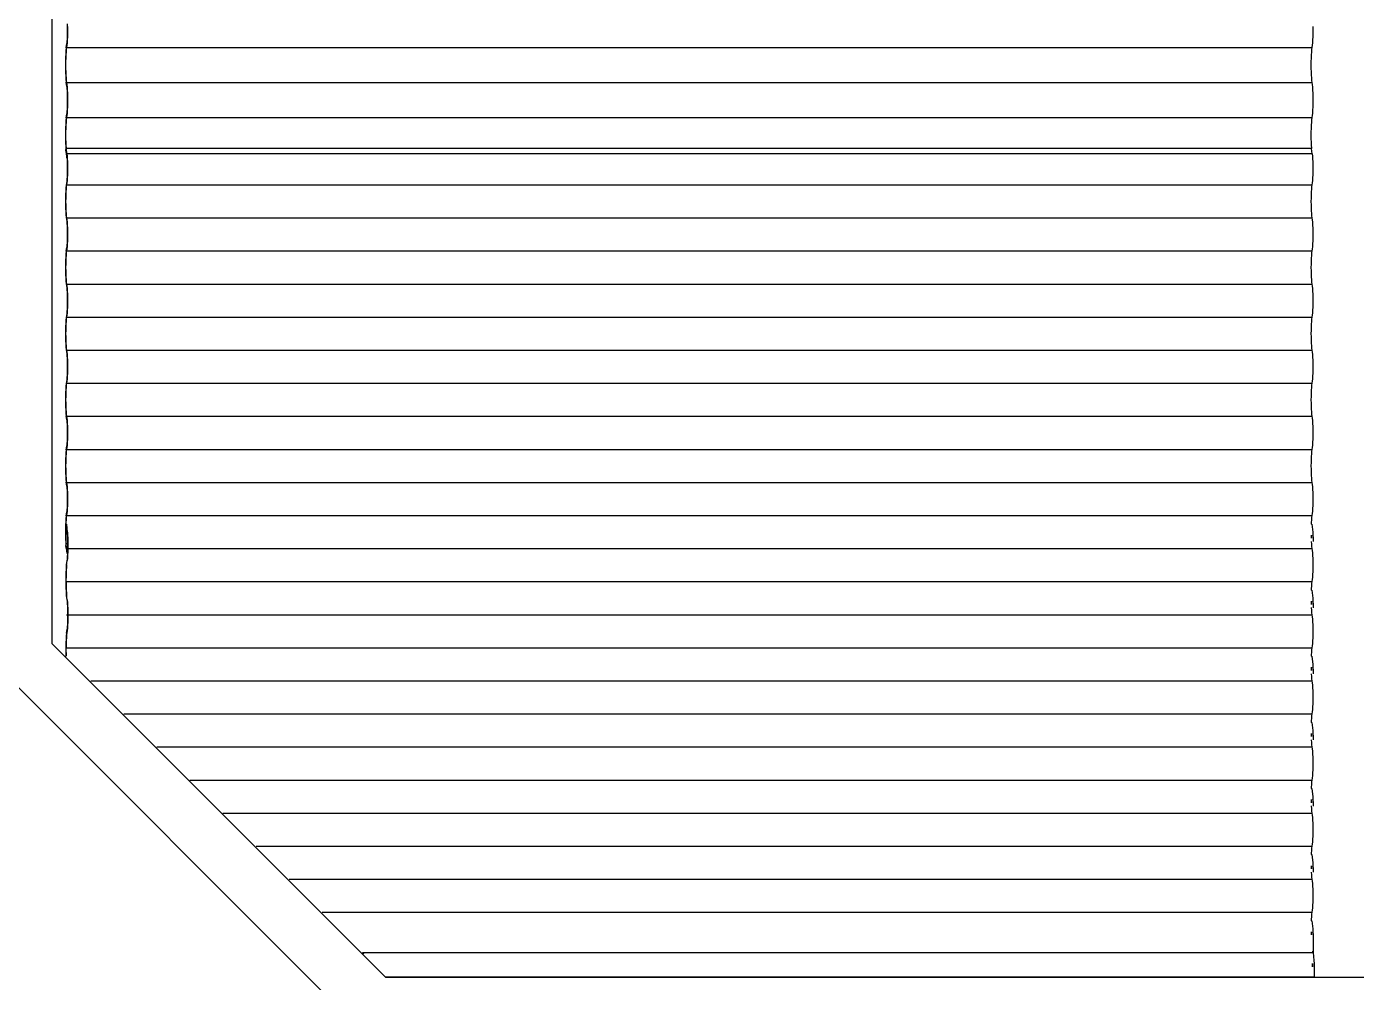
# Model space of a CAD drawing. Header units: millimetres. Extents: x 5512 to 5596, y 903 to 1082.
# Drawn here: x 5561.89 to 5567.78, y 971.57 to 975.81 of the extents above; entities that cross this region are included whole.
import ezdxf

# ---------------------------------------------------------------- set-up
doc = ezdxf.new("R2010")
doc.units = ezdxf.units.MM
doc.layers.add('0-COTAS', color=8, linetype='Continuous')

msp = doc.modelspace()

# ---------------------------------------------------------------- linework, layer by layer
at = {"layer": '0-COTAS'}
for p, q in [((5561.9997, 996.7875), (5561.9997, 973.0743)), ((5562.0681, 975.8184), (5562.0684, 975.8051)), ((5562.0684, 975.8051), (5562.0685, 975.7915)), ((5562.0694, 975.8069), (5562.0695, 975.7915)), ((5567.5836, 975.8069), (5567.5837, 975.7915)), ((5562.0676, 975.752), (5562.0668, 975.7406)), ((5562.0681, 975.7645), (5562.0676, 975.752)), ((5562.0684, 975.747), (5562.0676, 975.7342)), ((5562.0684, 975.7778), (5562.0681, 975.7645)), ((5562.0685, 975.7915), (5562.0684, 975.7778)), ((5562.069, 975.7611), (5562.0684, 975.747)), ((5562.0694, 975.7761), (5562.069, 975.7611)), ((5562.0695, 975.7915), (5562.0694, 975.7761)), ((5567.5826, 975.747), (5567.5818, 975.7342)), ((5567.5832, 975.7611), (5567.5826, 975.747)), ((5567.5836, 975.7761), (5567.5832, 975.7611)), ((5567.5837, 975.7915), (5567.5836, 975.7761)), ((5562.0615, 975.6854), (5562.0609, 975.6697)), ((5562.0625, 975.6997), (5562.0615, 975.6854)), ((5562.0632, 975.6933), (5562.0624, 975.6804)), ((5562.0636, 975.7122), (5562.0625, 975.6997)), ((5562.0642, 975.7045), (5562.0632, 975.6933)), ((5562.0636, 975.7122), (5562.0659, 975.7307)), ((5562.0654, 975.7137), (5562.0642, 975.7045)), ((5562.0666, 975.723), (5562.0654, 975.7137)), ((5562.0654, 975.7137), (5567.5796, 975.7137)), ((5562.0668, 975.7406), (5562.0659, 975.7307)), ((5562.0676, 975.7342), (5562.0666, 975.723)), ((5567.5774, 975.6933), (5567.5766, 975.6804)), ((5567.5784, 975.7045), (5567.5774, 975.6933)), ((5567.5796, 975.7137), (5567.5784, 975.7045)), ((5567.5808, 975.723), (5567.5796, 975.7137)), ((5567.5818, 975.7342), (5567.5808, 975.723)), ((5562.0605, 975.6531), (5562.0603, 975.636)), ((5562.0603, 975.636), (5562.0605, 975.6188)), ((5562.0609, 975.6697), (5562.0605, 975.6531)), ((5562.0614, 975.6514), (5562.0613, 975.636)), ((5562.0613, 975.636), (5562.0614, 975.6205)), ((5562.0618, 975.6663), (5562.0614, 975.6514)), ((5562.0624, 975.6804), (5562.0618, 975.6663)), ((5567.5756, 975.6514), (5567.5755, 975.636)), ((5567.5755, 975.636), (5567.5756, 975.6205)), ((5567.576, 975.6663), (5567.5756, 975.6514)), ((5567.5766, 975.6804), (5567.576, 975.6663)), ((5562.0605, 975.6188), (5562.0609, 975.6022)), ((5562.0609, 975.6022), (5562.0615, 975.5865)), ((5562.0614, 975.6205), (5562.0618, 975.6056)), ((5562.0615, 975.5865), (5562.0625, 975.5722)), ((5562.0618, 975.6056), (5562.0624, 975.5915)), ((5562.0624, 975.5915), (5562.0632, 975.5786)), ((5562.0625, 975.5722), (5562.0636, 975.5597)), ((5562.0632, 975.5786), (5562.0642, 975.5674)), ((5562.0642, 975.5674), (5562.0654, 975.5582)), ((5567.5756, 975.6205), (5567.576, 975.6056)), ((5567.576, 975.6056), (5567.5766, 975.5915)), ((5567.5766, 975.5915), (5567.5774, 975.5786)), ((5567.5774, 975.5786), (5567.5784, 975.5674)), ((5567.5784, 975.5674), (5567.5796, 975.5582)), ((5562.0659, 975.5412), (5562.0636, 975.5597)), ((5562.0654, 975.5582), (5567.5796, 975.5582)), ((5562.0654, 975.5582), (5562.0666, 975.549)), ((5562.0659, 975.5412), (5562.0668, 975.5313)), ((5562.0666, 975.549), (5562.0676, 975.5377)), ((5562.0668, 975.5313), (5562.0676, 975.5199)), ((5562.0676, 975.5377), (5562.0684, 975.5249)), ((5562.0676, 975.5199), (5562.0681, 975.5074)), ((5562.0684, 975.5249), (5562.069, 975.5108)), ((5562.069, 975.5108), (5562.0694, 975.4958)), ((5567.5796, 975.5582), (5567.5808, 975.549)), ((5567.5808, 975.549), (5567.5818, 975.5377)), ((5567.5818, 975.5377), (5567.5826, 975.5249)), ((5567.5826, 975.5249), (5567.5832, 975.5108)), ((5567.5832, 975.5108), (5567.5836, 975.4958)), ((5562.0681, 975.4535), (5562.0676, 975.441)), ((5562.0681, 975.5074), (5562.0684, 975.4941)), ((5562.0684, 975.4668), (5562.0681, 975.4535)), ((5562.0684, 975.4941), (5562.0685, 975.4804)), ((5562.0685, 975.4804), (5562.0684, 975.4668)), ((5562.069, 975.4501), (5562.0684, 975.436)), ((5562.0694, 975.465), (5562.069, 975.4501)), ((5562.0694, 975.4958), (5562.0695, 975.4804)), ((5562.0695, 975.4804), (5562.0694, 975.465)), ((5567.5832, 975.4501), (5567.5826, 975.436)), ((5567.5836, 975.465), (5567.5832, 975.4501)), ((5567.5836, 975.4958), (5567.5837, 975.4804)), ((5567.5837, 975.4804), (5567.5836, 975.465)), ((5562.0636, 975.4012), (5562.0625, 975.3887)), ((5562.0642, 975.3934), (5562.0632, 975.3822)), ((5562.0636, 975.4012), (5562.0659, 975.4196)), ((5562.0654, 975.4027), (5562.0642, 975.3934)), ((5562.0666, 975.4119), (5562.0654, 975.4027)), ((5562.0654, 975.4027), (5567.5796, 975.4027)), ((5562.0668, 975.4296), (5562.0659, 975.4196)), ((5562.0676, 975.4231), (5562.0666, 975.4119)), ((5562.0676, 975.441), (5562.0668, 975.4296)), ((5562.0684, 975.436), (5562.0676, 975.4231)), ((5567.5784, 975.3934), (5567.5774, 975.3822)), ((5567.5796, 975.4027), (5567.5784, 975.3934)), ((5567.5808, 975.4119), (5567.5796, 975.4027)), ((5567.5818, 975.4231), (5567.5808, 975.4119)), ((5567.5826, 975.436), (5567.5818, 975.4231)), ((5562.0605, 975.3421), (5562.0603, 975.3249)), ((5562.0609, 975.3587), (5562.0605, 975.3421)), ((5562.0615, 975.3744), (5562.0609, 975.3587)), ((5562.0614, 975.3403), (5562.0613, 975.3249)), ((5562.0618, 975.3553), (5562.0614, 975.3403)), ((5562.0625, 975.3887), (5562.0615, 975.3744)), ((5562.0624, 975.3694), (5562.0618, 975.3553)), ((5562.0632, 975.3822), (5562.0624, 975.3694)), ((5567.5756, 975.3403), (5567.5755, 975.3249)), ((5567.576, 975.3553), (5567.5756, 975.3403)), ((5567.5766, 975.3694), (5567.576, 975.3553)), ((5567.5774, 975.3822), (5567.5766, 975.3694)), ((5562.0603, 975.3249), (5562.0605, 975.3078)), ((5562.0605, 975.3078), (5562.0609, 975.2911)), ((5562.0609, 975.2911), (5562.0615, 975.2754)), ((5562.0613, 975.3249), (5562.0614, 975.3095)), ((5562.0614, 975.3095), (5562.0618, 975.2946)), ((5562.0615, 975.2754), (5562.0625, 975.2612)), ((5562.0618, 975.2946), (5562.0624, 975.2805)), ((5562.0624, 975.2805), (5562.0632, 975.2676)), ((5567.5755, 975.3249), (5567.5756, 975.3095)), ((5567.5756, 975.3095), (5567.576, 975.2946)), ((5567.576, 975.2946), (5567.5766, 975.2805)), ((5567.5766, 975.2805), (5567.5774, 975.2676)), ((5562.0636, 975.2487), (5562.0625, 975.2612)), ((5562.0639, 975.26), (5562.0632, 975.2676)), ((5562.0642, 975.2555), (5562.0636, 975.2487)), ((5562.0636, 975.2487), (5562.0648, 975.2487)), ((5562.0636, 975.2487), (5562.0657, 975.225)), ((5562.0638, 975.259), (5562.0639, 975.26)), ((5562.0642, 975.2555), (5562.0638, 975.259)), ((5562.0639, 975.26), (5562.0645, 975.2662)), ((5562.0642, 975.2564), (5562.0639, 975.26)), ((5562.0642, 975.2564), (5562.0665, 975.2315)), ((5562.0642, 975.2564), (5562.0642, 975.2555)), ((5562.0648, 975.2487), (5562.0642, 975.2555)), ((5562.0667, 975.2428), (5562.0645, 975.2662)), ((5567.5775, 975.2662), (5562.0645, 975.2662)), ((5562.0661, 975.2355), (5562.0648, 975.2487)), ((5562.0665, 975.2314), (5562.0657, 975.225)), ((5562.0657, 975.225), (5562.0671, 975.225)), ((5562.0661, 975.2355), (5562.0665, 975.2315)), ((5562.0665, 975.2315), (5562.0665, 975.2314)), ((5562.0665, 975.2314), (5562.067, 975.2261)), ((5567.5809, 975.2428), (5562.0667, 975.2428)), ((5562.0667, 975.2428), (5562.0678, 975.2322)), ((5562.067, 975.2261), (5562.0671, 975.225)), ((5562.0671, 975.225), (5562.0677, 975.2154)), ((5562.0677, 975.2154), (5562.0682, 975.2036)), ((5562.0678, 975.2322), (5562.0686, 975.2201)), ((5562.0686, 975.2201), (5562.0692, 975.2069)), ((5567.5774, 975.2676), (5567.5775, 975.2662)), ((5567.5786, 975.2662), (5567.5775, 975.2662)), ((5567.5809, 975.2428), (5567.5786, 975.2662)), ((5567.5809, 975.2428), (5567.5819, 975.2322)), ((5567.5819, 975.2322), (5567.5827, 975.2201)), ((5567.5827, 975.2201), (5567.5833, 975.2069)), ((5562.0682, 975.2036), (5562.0686, 975.1911)), ((5562.0686, 975.1654), (5562.0682, 975.1529)), ((5562.0686, 975.1911), (5562.0687, 975.1783)), ((5562.0687, 975.1783), (5562.0686, 975.1654)), ((5562.0692, 975.2069), (5562.0695, 975.1928)), ((5562.0695, 975.1638), (5562.0692, 975.1497)), ((5562.0695, 975.1928), (5562.0697, 975.1783)), ((5562.0697, 975.1783), (5562.0695, 975.1638)), ((5567.5833, 975.2069), (5567.5837, 975.1928)), ((5567.5837, 975.1638), (5567.5833, 975.1497)), ((5567.5837, 975.1928), (5567.5838, 975.1783)), ((5567.5838, 975.1783), (5567.5837, 975.1638)), ((5562.0637, 975.1036), (5562.0626, 975.0919)), ((5562.0644, 975.0963), (5562.0634, 975.0858)), ((5562.0661, 975.121), (5562.0637, 975.1036)), ((5562.0656, 975.105), (5562.0644, 975.0963)), ((5562.0667, 975.1137), (5562.0656, 975.105)), ((5562.0656, 975.105), (5567.5797, 975.105)), ((5562.067, 975.1304), (5562.0661, 975.121)), ((5562.0678, 975.1243), (5562.0667, 975.1137)), ((5562.0677, 975.1411), (5562.067, 975.1304)), ((5562.0682, 975.1529), (5562.0677, 975.1411)), ((5562.0686, 975.1364), (5562.0678, 975.1243)), ((5562.0692, 975.1497), (5562.0686, 975.1364)), ((5567.5785, 975.0963), (5567.5775, 975.0858)), ((5567.5797, 975.105), (5567.5785, 975.0963)), ((5567.5809, 975.1137), (5567.5797, 975.105)), ((5567.5819, 975.1243), (5567.5809, 975.1137)), ((5567.5827, 975.1364), (5567.5819, 975.1243)), ((5567.5833, 975.1497), (5567.5827, 975.1364)), ((5562.0606, 975.048), (5562.0605, 975.0318)), ((5562.061, 975.0636), (5562.0606, 975.048)), ((5562.0617, 975.0784), (5562.061, 975.0636)), ((5562.0616, 975.0463), (5562.0614, 975.0318)), ((5562.0619, 975.0604), (5562.0616, 975.0463)), ((5562.0626, 975.0919), (5562.0617, 975.0784)), ((5562.0625, 975.0737), (5562.0619, 975.0604)), ((5562.0634, 975.0858), (5562.0625, 975.0737)), ((5567.5757, 975.0463), (5567.5756, 975.0318)), ((5567.5761, 975.0604), (5567.5757, 975.0463)), ((5567.5767, 975.0737), (5567.5761, 975.0604)), ((5567.5775, 975.0858), (5567.5767, 975.0737)), ((5562.0605, 975.0318), (5562.0606, 975.0157)), ((5562.0606, 975.0157), (5562.061, 975)), ((5562.061, 975), (5562.0617, 974.9852)), ((5562.0614, 975.0318), (5562.0616, 975.0173)), ((5562.0616, 975.0173), (5562.0619, 975.0032)), ((5562.0617, 974.9852), (5562.0626, 974.9718)), ((5562.0619, 975.0032), (5562.0625, 974.9899)), ((5562.0625, 974.9899), (5562.0634, 974.9779)), ((5567.5756, 975.0318), (5567.5757, 975.0173)), ((5567.5757, 975.0173), (5567.5761, 975.0032)), ((5567.5761, 975.0032), (5567.5767, 974.9899)), ((5567.5767, 974.9899), (5567.5775, 974.9779)), ((5562.0626, 974.9718), (5562.0637, 974.9601)), ((5562.0634, 974.9779), (5562.0644, 974.9673)), ((5562.0637, 974.9601), (5562.0661, 974.9426)), ((5562.0644, 974.9673), (5562.0656, 974.9586)), ((5562.0656, 974.9586), (5562.0667, 974.9499)), ((5562.0656, 974.9586), (5567.5797, 974.9586)), ((5562.0661, 974.9426), (5562.067, 974.9333)), ((5562.0667, 974.9499), (5562.0678, 974.9394)), ((5562.067, 974.9333), (5562.0677, 974.9226)), ((5562.0677, 974.9226), (5562.0682, 974.9108)), ((5562.0678, 974.9394), (5562.0686, 974.9273)), ((5562.0686, 974.9273), (5562.0692, 974.914)), ((5567.5775, 974.9779), (5567.5785, 974.9673)), ((5567.5785, 974.9673), (5567.5797, 974.9586)), ((5567.5797, 974.9586), (5567.5809, 974.9499)), ((5567.5809, 974.9499), (5567.5819, 974.9394)), ((5567.5819, 974.9394), (5567.5827, 974.9273)), ((5567.5827, 974.9273), (5567.5833, 974.914)), ((5562.0682, 974.9108), (5562.0686, 974.8983)), ((5562.0686, 974.8725), (5562.0682, 974.86)), ((5562.0686, 974.8983), (5562.0687, 974.8854)), ((5562.0687, 974.8854), (5562.0686, 974.8725)), ((5562.0692, 974.914), (5562.0695, 974.8999)), ((5562.0695, 974.8709), (5562.0692, 974.8568)), ((5562.0695, 974.8999), (5562.0697, 974.8854)), ((5562.0697, 974.8854), (5562.0695, 974.8709)), ((5567.5833, 974.914), (5567.5837, 974.8999)), ((5567.5837, 974.8709), (5567.5833, 974.8568)), ((5567.5837, 974.8999), (5567.5838, 974.8854)), ((5567.5838, 974.8854), (5567.5837, 974.8709)), ((5562.0637, 974.8107), (5562.0626, 974.799)), ((5562.0644, 974.8035), (5562.0634, 974.7929)), ((5562.0637, 974.8107), (5562.0661, 974.8282)), ((5562.0656, 974.8122), (5562.0644, 974.8035)), ((5562.0667, 974.8209), (5562.0656, 974.8122)), ((5562.0656, 974.8122), (5567.5797, 974.8122)), ((5562.067, 974.8375), (5562.0661, 974.8282)), ((5562.0678, 974.8314), (5562.0667, 974.8209)), ((5562.0677, 974.8482), (5562.067, 974.8375)), ((5562.0682, 974.86), (5562.0677, 974.8482)), ((5562.0686, 974.8435), (5562.0678, 974.8314)), ((5562.0692, 974.8568), (5562.0686, 974.8435)), ((5567.5785, 974.8035), (5567.5775, 974.7929)), ((5567.5797, 974.8122), (5567.5785, 974.8035)), ((5567.5809, 974.8209), (5567.5797, 974.8122)), ((5567.5819, 974.8314), (5567.5809, 974.8209)), ((5567.5827, 974.8435), (5567.5819, 974.8314)), ((5567.5833, 974.8568), (5567.5827, 974.8435)), ((5562.0606, 974.7551), (5562.0605, 974.739)), ((5562.061, 974.7708), (5562.0606, 974.7551)), ((5562.0617, 974.7856), (5562.061, 974.7708)), ((5562.0616, 974.7535), (5562.0614, 974.739)), ((5562.0619, 974.7676), (5562.0616, 974.7535)), ((5562.0626, 974.799), (5562.0617, 974.7856)), ((5562.0625, 974.7808), (5562.0619, 974.7676)), ((5562.0634, 974.7929), (5562.0625, 974.7808)), ((5567.5757, 974.7535), (5567.5756, 974.739)), ((5567.5761, 974.7676), (5567.5757, 974.7535)), ((5567.5767, 974.7808), (5567.5761, 974.7676)), ((5567.5775, 974.7929), (5567.5767, 974.7808)), ((5562.0605, 974.739), (5562.0606, 974.7228)), ((5562.0606, 974.7228), (5562.061, 974.7071)), ((5562.061, 974.7071), (5562.0617, 974.6924)), ((5562.0614, 974.739), (5562.0616, 974.7245)), ((5562.0616, 974.7245), (5562.0619, 974.7104)), ((5562.0617, 974.6924), (5562.0626, 974.6789)), ((5562.0619, 974.7104), (5562.0625, 974.6971)), ((5562.0625, 974.6971), (5562.0634, 974.685)), ((5562.0634, 974.685), (5562.0644, 974.6745)), ((5567.5756, 974.739), (5567.5757, 974.7245)), ((5567.5757, 974.7245), (5567.5761, 974.7104)), ((5567.5761, 974.7104), (5567.5767, 974.6971)), ((5567.5767, 974.6971), (5567.5775, 974.685)), ((5567.5775, 974.685), (5567.5785, 974.6745)), ((5562.0626, 974.6789), (5562.0637, 974.6672)), ((5562.0637, 974.6672), (5562.0661, 974.6498)), ((5562.0644, 974.6745), (5562.0656, 974.6658)), ((5562.0656, 974.6658), (5567.5797, 974.6658)), ((5562.0656, 974.6658), (5562.0667, 974.657)), ((5562.0661, 974.6498), (5562.067, 974.6404)), ((5562.0667, 974.657), (5562.0678, 974.6465)), ((5562.067, 974.6404), (5562.0677, 974.6297)), ((5562.0677, 974.6297), (5562.0682, 974.6179)), ((5562.0678, 974.6465), (5562.0686, 974.6344)), ((5562.0686, 974.6344), (5562.0692, 974.6211)), ((5567.5785, 974.6745), (5567.5797, 974.6658)), ((5567.5797, 974.6658), (5567.5809, 974.657)), ((5567.5809, 974.657), (5567.5819, 974.6465)), ((5567.5819, 974.6465), (5567.5827, 974.6344)), ((5567.5827, 974.6344), (5567.5833, 974.6211)), ((5562.0682, 974.5672), (5562.0677, 974.5554)), ((5562.0682, 974.6179), (5562.0686, 974.6054)), ((5562.0686, 974.5797), (5562.0682, 974.5672)), ((5562.0686, 974.6054), (5562.0687, 974.5925)), ((5562.0687, 974.5925), (5562.0686, 974.5797)), ((5562.0692, 974.6211), (5562.0695, 974.607)), ((5562.0695, 974.578), (5562.0692, 974.5639)), ((5562.0695, 974.607), (5562.0697, 974.5925)), ((5562.0697, 974.5925), (5562.0695, 974.578)), ((5567.5833, 974.6211), (5567.5837, 974.607)), ((5567.5837, 974.578), (5567.5833, 974.5639)), ((5567.5837, 974.607), (5567.5838, 974.5925)), ((5567.5838, 974.5925), (5567.5837, 974.578)), ((5562.0637, 974.5179), (5562.0626, 974.5061)), ((5562.0644, 974.5106), (5562.0634, 974.5001)), ((5562.0661, 974.5353), (5562.0637, 974.5179)), ((5562.0656, 974.5193), (5562.0644, 974.5106)), ((5562.0667, 974.528), (5562.0656, 974.5193)), ((5562.0656, 974.5193), (5567.5797, 974.5193)), ((5562.067, 974.5447), (5562.0661, 974.5353)), ((5562.0678, 974.5386), (5562.0667, 974.528)), ((5562.0677, 974.5554), (5562.067, 974.5447)), ((5562.0686, 974.5507), (5562.0678, 974.5386)), ((5562.0692, 974.5639), (5562.0686, 974.5507)), ((5567.5785, 974.5106), (5567.5775, 974.5001)), ((5567.5797, 974.5193), (5567.5785, 974.5106)), ((5567.5809, 974.528), (5567.5797, 974.5193)), ((5567.5819, 974.5386), (5567.5809, 974.528)), ((5567.5827, 974.5507), (5567.5819, 974.5386)), ((5567.5833, 974.5639), (5567.5827, 974.5507)), ((5562.0606, 974.4622), (5562.0605, 974.4461)), ((5562.061, 974.4779), (5562.0606, 974.4622)), ((5562.0617, 974.4927), (5562.061, 974.4779)), ((5562.0616, 974.4606), (5562.0614, 974.4461)), ((5562.0619, 974.4747), (5562.0616, 974.4606)), ((5562.0626, 974.5061), (5562.0617, 974.4927)), ((5562.0625, 974.488), (5562.0619, 974.4747)), ((5562.0634, 974.5001), (5562.0625, 974.488)), ((5567.5757, 974.4606), (5567.5756, 974.4461)), ((5567.5761, 974.4747), (5567.5757, 974.4606)), ((5567.5767, 974.488), (5567.5761, 974.4747)), ((5567.5775, 974.5001), (5567.5767, 974.488)), ((5562.0605, 974.4461), (5562.0606, 974.43)), ((5562.0606, 974.43), (5562.061, 974.4143)), ((5562.061, 974.4143), (5562.0617, 974.3995)), ((5562.0614, 974.4461), (5562.0616, 974.4316)), ((5562.0616, 974.4316), (5562.0619, 974.4175)), ((5562.0617, 974.3995), (5562.0626, 974.3861)), ((5562.0619, 974.4175), (5562.0625, 974.4042)), ((5562.0625, 974.4042), (5562.0634, 974.3921)), ((5562.0634, 974.3921), (5562.0644, 974.3816)), ((5567.5756, 974.4461), (5567.5757, 974.4316)), ((5567.5757, 974.4316), (5567.5761, 974.4175)), ((5567.5761, 974.4175), (5567.5767, 974.4042)), ((5567.5767, 974.4042), (5567.5775, 974.3921)), ((5567.5775, 974.3921), (5567.5785, 974.3816)), ((5562.0626, 974.3861), (5562.0637, 974.3743)), ((5562.0637, 974.3743), (5562.0661, 974.3569)), ((5562.0644, 974.3816), (5562.0656, 974.3729)), ((5562.0656, 974.3729), (5567.5797, 974.3729)), ((5562.0656, 974.3729), (5562.0667, 974.3642)), ((5562.0661, 974.3569), (5562.067, 974.3476)), ((5562.0667, 974.3642), (5562.0678, 974.3536)), ((5562.067, 974.3476), (5562.0677, 974.3368)), ((5562.0677, 974.3368), (5562.0682, 974.3251)), ((5562.0678, 974.3536), (5562.0686, 974.3416)), ((5562.0686, 974.3416), (5562.0692, 974.3283)), ((5567.5785, 974.3816), (5567.5797, 974.3729)), ((5567.5797, 974.3729), (5567.5809, 974.3642)), ((5567.5809, 974.3642), (5567.5819, 974.3536)), ((5567.5819, 974.3536), (5567.5827, 974.3416)), ((5567.5827, 974.3416), (5567.5833, 974.3283)), ((5562.0682, 974.2743), (5562.0677, 974.2625)), ((5562.0682, 974.3251), (5562.0686, 974.3126)), ((5562.0686, 974.2868), (5562.0682, 974.2743)), ((5562.0686, 974.3126), (5562.0687, 974.2997)), ((5562.0687, 974.2997), (5562.0686, 974.2868)), ((5562.0692, 974.3283), (5562.0695, 974.3142)), ((5562.0695, 974.2852), (5562.0692, 974.2711)), ((5562.0695, 974.3142), (5562.0697, 974.2997)), ((5562.0697, 974.2997), (5562.0695, 974.2852)), ((5567.5833, 974.3283), (5567.5837, 974.3142)), ((5567.5837, 974.2852), (5567.5833, 974.2711)), ((5567.5837, 974.3142), (5567.5838, 974.2997)), ((5567.5838, 974.2997), (5567.5837, 974.2852)), ((5562.0626, 974.2133), (5562.0617, 974.1998)), ((5562.0637, 974.225), (5562.0626, 974.2133)), ((5562.0644, 974.2178), (5562.0634, 974.2072)), ((5562.0661, 974.2424), (5562.0637, 974.225)), ((5562.0656, 974.2265), (5562.0644, 974.2178)), ((5562.0667, 974.2352), (5562.0656, 974.2265)), ((5562.0656, 974.2265), (5567.5797, 974.2265)), ((5562.067, 974.2518), (5562.0661, 974.2424)), ((5562.0678, 974.2457), (5562.0667, 974.2352)), ((5562.0677, 974.2625), (5562.067, 974.2518)), ((5562.0686, 974.2578), (5562.0678, 974.2457)), ((5562.0692, 974.2711), (5562.0686, 974.2578)), ((5567.5785, 974.2178), (5567.5775, 974.2072)), ((5567.5797, 974.2265), (5567.5785, 974.2178)), ((5567.5809, 974.2352), (5567.5797, 974.2265)), ((5567.5819, 974.2457), (5567.5809, 974.2352)), ((5567.5827, 974.2578), (5567.5819, 974.2457)), ((5567.5833, 974.2711), (5567.5827, 974.2578)), ((5562.0606, 974.1694), (5562.0605, 974.1532)), ((5562.061, 974.1851), (5562.0606, 974.1694)), ((5562.0617, 974.1998), (5562.061, 974.1851)), ((5562.0616, 974.1678), (5562.0614, 974.1532)), ((5562.0619, 974.1818), (5562.0616, 974.1678)), ((5562.0625, 974.1951), (5562.0619, 974.1818)), ((5562.0634, 974.2072), (5562.0625, 974.1951)), ((5567.5757, 974.1678), (5567.5756, 974.1532)), ((5567.5761, 974.1818), (5567.5757, 974.1678)), ((5567.5767, 974.1951), (5567.5761, 974.1818)), ((5567.5775, 974.2072), (5567.5767, 974.1951)), ((5562.0605, 974.1532), (5562.0606, 974.1371)), ((5562.0606, 974.1371), (5562.061, 974.1214)), ((5562.061, 974.1214), (5562.0617, 974.1067)), ((5562.0614, 974.1532), (5562.0616, 974.1387)), ((5562.0616, 974.1387), (5562.0619, 974.1246)), ((5562.0617, 974.1067), (5562.0626, 974.0932)), ((5562.0619, 974.1246), (5562.0625, 974.1114)), ((5562.0625, 974.1114), (5562.0634, 974.0993)), ((5562.0634, 974.0993), (5562.0644, 974.0887)), ((5567.5756, 974.1532), (5567.5757, 974.1387)), ((5567.5757, 974.1387), (5567.5761, 974.1246)), ((5567.5761, 974.1246), (5567.5767, 974.1114)), ((5567.5767, 974.1114), (5567.5775, 974.0993)), ((5567.5775, 974.0993), (5567.5785, 974.0887)), ((5562.0626, 974.0932), (5562.0637, 974.0815)), ((5562.0661, 974.0641), (5562.0637, 974.0815)), ((5562.0644, 974.0887), (5562.0656, 974.08)), ((5562.0656, 974.08), (5567.5797, 974.08)), ((5562.0656, 974.08), (5562.0667, 974.0713)), ((5562.0661, 974.0641), (5562.067, 974.0547)), ((5562.0667, 974.0713), (5562.0678, 974.0608)), ((5562.067, 974.0547), (5562.0677, 974.044)), ((5562.0677, 974.044), (5562.0682, 974.0322)), ((5562.0678, 974.0608), (5562.0686, 974.0487)), ((5562.0686, 974.0487), (5562.0692, 974.0354)), ((5567.5785, 974.0887), (5567.5797, 974.08)), ((5567.5797, 974.08), (5567.5809, 974.0713)), ((5567.5809, 974.0713), (5567.5819, 974.0608)), ((5567.5819, 974.0608), (5567.5827, 974.0487)), ((5567.5827, 974.0487), (5567.5833, 974.0354)), ((5562.0682, 973.9814), (5562.0677, 973.9697)), ((5562.0682, 974.0322), (5562.0686, 974.0197)), ((5562.0686, 973.9939), (5562.0682, 973.9814)), ((5562.0686, 974.0197), (5562.0687, 974.0068)), ((5562.0687, 974.0068), (5562.0686, 973.9939)), ((5562.0692, 973.9782), (5562.0686, 973.9649)), ((5562.0692, 974.0354), (5562.0695, 974.0213)), ((5562.0695, 973.9923), (5562.0692, 973.9782)), ((5562.0695, 974.0213), (5562.0697, 974.0068)), ((5562.0697, 974.0068), (5562.0695, 973.9923)), ((5567.5833, 973.9782), (5567.5827, 973.9649)), ((5567.5833, 974.0354), (5567.5837, 974.0213)), ((5567.5837, 973.9923), (5567.5833, 973.9782)), ((5567.5837, 974.0213), (5567.5838, 974.0068)), ((5567.5838, 974.0068), (5567.5837, 973.9923)), ((5562.0626, 973.9204), (5562.0617, 973.907)), ((5562.0637, 973.9322), (5562.0626, 973.9204)), ((5562.0644, 973.9249), (5562.0634, 973.9143)), ((5562.0637, 973.9322), (5562.0661, 973.9496)), ((5562.0656, 973.9336), (5562.0644, 973.9249)), ((5562.0667, 973.9423), (5562.0656, 973.9336)), ((5562.0656, 973.9336), (5567.5797, 973.9336)), ((5562.067, 973.9589), (5562.0661, 973.9496)), ((5562.0678, 973.9529), (5562.0667, 973.9423)), ((5562.0677, 973.9697), (5562.067, 973.9589)), ((5562.0686, 973.9649), (5562.0678, 973.9529)), ((5567.5785, 973.9249), (5567.5775, 973.9143)), ((5567.5797, 973.9336), (5567.5785, 973.9249)), ((5567.5809, 973.9423), (5567.5797, 973.9336)), ((5567.5819, 973.9529), (5567.5809, 973.9423)), ((5567.5827, 973.9649), (5567.5819, 973.9529)), ((5562.0606, 973.8765), (5562.0605, 973.8604)), ((5562.0605, 973.8604), (5562.0606, 973.8442)), ((5562.061, 973.8922), (5562.0606, 973.8765)), ((5562.0617, 973.907), (5562.061, 973.8922)), ((5562.0616, 973.8749), (5562.0614, 973.8604)), ((5562.0614, 973.8604), (5562.0616, 973.8459)), ((5562.0619, 973.889), (5562.0616, 973.8749)), ((5562.0625, 973.9023), (5562.0619, 973.889)), ((5562.0634, 973.9143), (5562.0625, 973.9023)), ((5567.5757, 973.8749), (5567.5756, 973.8604)), ((5567.5756, 973.8604), (5567.5757, 973.8459)), ((5567.5761, 973.889), (5567.5757, 973.8749)), ((5567.5767, 973.9023), (5567.5761, 973.889)), ((5567.5775, 973.9143), (5567.5767, 973.9023)), ((5562.0606, 973.8442), (5562.061, 973.8286)), ((5562.061, 973.8286), (5562.0617, 973.8138)), ((5562.0616, 973.8459), (5562.0619, 973.8318)), ((5562.0617, 973.8138), (5562.0626, 973.8003)), ((5562.0619, 973.8318), (5562.0625, 973.8185)), ((5562.0625, 973.8185), (5562.0634, 973.8064)), ((5562.0634, 973.8064), (5562.0644, 973.7959)), ((5567.5757, 973.8459), (5567.5761, 973.8318)), ((5567.5761, 973.8318), (5567.5767, 973.8185)), ((5567.5767, 973.8185), (5567.5775, 973.8064)), ((5567.5775, 973.8064), (5567.5785, 973.7959)), ((5562.0626, 973.8003), (5562.0637, 973.7886)), ((5562.0661, 973.7712), (5562.0637, 973.7886)), ((5562.0644, 973.7959), (5562.0656, 973.7872)), ((5562.0656, 973.7872), (5567.5797, 973.7872)), ((5562.0656, 973.7872), (5562.0667, 973.7785)), ((5562.0661, 973.7712), (5562.067, 973.7618)), ((5562.0667, 973.7785), (5562.0678, 973.7679)), ((5562.067, 973.7618), (5562.0677, 973.7511)), ((5562.0677, 973.7511), (5562.0682, 973.7393)), ((5562.0678, 973.7679), (5562.0686, 973.7558)), ((5562.0686, 973.7558), (5562.0692, 973.7426)), ((5562.0692, 973.7426), (5562.0695, 973.7285)), ((5567.5785, 973.7959), (5567.5797, 973.7872)), ((5567.5797, 973.7872), (5567.5809, 973.7785)), ((5567.5809, 973.7785), (5567.5819, 973.7679)), ((5567.5819, 973.7679), (5567.5827, 973.7558)), ((5567.5827, 973.7558), (5567.5833, 973.7426)), ((5567.5833, 973.7426), (5567.5837, 973.7285)), ((5562.0682, 973.6886), (5562.0677, 973.6768)), ((5562.0682, 973.7393), (5562.0686, 973.7268)), ((5562.0686, 973.7011), (5562.0682, 973.6886)), ((5562.0686, 973.7268), (5562.0687, 973.714)), ((5562.0687, 973.714), (5562.0686, 973.7011)), ((5562.0692, 973.6854), (5562.0686, 973.6721)), ((5562.0695, 973.6995), (5562.0692, 973.6854)), ((5562.0695, 973.7285), (5562.0697, 973.714)), ((5562.0697, 973.714), (5562.0695, 973.6995)), ((5567.5833, 973.6854), (5567.5827, 973.6721)), ((5567.5837, 973.6995), (5567.5833, 973.6854)), ((5567.5837, 973.7285), (5567.5838, 973.714)), ((5567.5838, 973.714), (5567.5837, 973.6995)), ((5562.0626, 973.6276), (5562.0617, 973.6141)), ((5562.0637, 973.6393), (5562.0626, 973.6276)), ((5562.0644, 973.632), (5562.0634, 973.6215)), ((5562.0637, 973.6393), (5562.0661, 973.6567)), ((5562.0656, 973.6407), (5562.0644, 973.632)), ((5562.0667, 973.6495), (5562.0656, 973.6407)), ((5562.0656, 973.6407), (5567.5797, 973.6407)), ((5562.067, 973.6661), (5562.0661, 973.6567)), ((5562.0678, 973.66), (5562.0667, 973.6495)), ((5562.0677, 973.6768), (5562.067, 973.6661)), ((5562.0686, 973.6721), (5562.0678, 973.66)), ((5567.5785, 973.632), (5567.5775, 973.6215)), ((5567.5797, 973.6407), (5567.5785, 973.632)), ((5567.5809, 973.6495), (5567.5797, 973.6407)), ((5567.5819, 973.66), (5567.5809, 973.6495)), ((5567.5827, 973.6721), (5567.5819, 973.66)), ((5562.0606, 973.5837), (5562.0605, 973.5675)), ((5562.0605, 973.5675), (5562.0606, 973.5514)), ((5562.061, 973.5993), (5562.0606, 973.5837)), ((5562.0617, 973.6141), (5562.061, 973.5993)), ((5562.0616, 973.582), (5562.0614, 973.5675)), ((5562.0614, 973.5675), (5562.0616, 973.553)), ((5562.0619, 973.5961), (5562.0616, 973.582)), ((5562.0625, 973.6094), (5562.0619, 973.5961)), ((5562.0634, 973.6215), (5562.0625, 973.6094)), ((5562.0652, 973.5954), (5562.0659, 973.6031)), ((5562.0684, 973.5605), (5562.0652, 973.5954)), ((5562.0691, 973.5669), (5562.0659, 973.6031)), ((5562.0691, 973.5669), (5562.07, 973.5541)), ((5567.5767, 973.6094), (5567.5764, 973.6031)), ((5567.58, 973.6031), (5567.5764, 973.6031)), ((5567.5775, 973.6215), (5567.5767, 973.6094)), ((5567.58, 973.6031), (5567.5833, 973.5669)), ((5567.5833, 973.5669), (5567.5841, 973.5541)), ((5562.0606, 973.5514), (5562.061, 973.5357)), ((5562.061, 973.5357), (5562.0617, 973.5209)), ((5562.0616, 973.553), (5562.0619, 973.5389)), ((5562.0617, 973.5209), (5562.0626, 973.5075)), ((5562.0619, 973.5389), (5562.0625, 973.5257)), ((5562.0625, 973.5257), (5562.0634, 973.5136)), ((5562.0637, 973.4958), (5562.0626, 973.5075)), ((5562.0644, 973.503), (5562.0634, 973.5136)), ((5562.0684, 973.5605), (5562.0691, 973.5491)), ((5562.0691, 973.5491), (5562.0696, 973.5366)), ((5562.0696, 973.5366), (5562.07, 973.5233)), ((5562.07, 973.5541), (5562.0706, 973.54)), ((5562.07, 973.5233), (5562.0701, 973.5096)), ((5562.0701, 973.5096), (5562.07, 973.503)), ((5562.0706, 973.54), (5562.0709, 973.525)), ((5562.0709, 973.525), (5562.0711, 973.5096)), ((5562.0711, 973.5096), (5562.0709, 973.4942)), ((5567.5757, 973.5541), (5567.5757, 973.553)), ((5567.5757, 973.553), (5567.5761, 973.54)), ((5567.5767, 973.5257), (5567.5775, 973.5136)), ((5567.5775, 973.5136), (5567.5785, 973.503)), ((5567.5829, 973.5541), (5567.5833, 973.5491)), ((5567.5833, 973.5491), (5567.5837, 973.54)), ((5567.5841, 973.5541), (5567.5847, 973.54)), ((5567.5847, 973.54), (5567.5851, 973.525)), ((5562.0644, 973.503), (5562.0637, 973.4958)), ((5562.0637, 973.4958), (5562.0651, 973.4958)), ((5562.0637, 973.4958), (5562.0659, 973.4735)), ((5562.0644, 973.503), (5562.07, 973.503)), ((5562.0644, 973.503), (5562.0651, 973.4958)), ((5562.0651, 973.4958), (5562.0666, 973.4796)), ((5562.0675, 973.4488), (5562.0651, 973.4304)), ((5562.0656, 973.4943), (5567.5797, 973.4943)), ((5562.0666, 973.4796), (5562.0659, 973.4735)), ((5562.0659, 973.4735), (5562.0692, 973.4735)), ((5562.0666, 973.4796), (5562.0695, 973.4796)), ((5562.0684, 973.4588), (5562.0675, 973.4488)), ((5562.0691, 973.4523), (5562.0681, 973.4411)), ((5562.0691, 973.4702), (5562.0684, 973.4588)), ((5562.0692, 973.4735), (5562.0691, 973.4702)), ((5562.07, 973.4652), (5562.0691, 973.4523)), ((5562.0695, 973.4796), (5562.0692, 973.4735)), ((5562.0696, 973.4827), (5562.0695, 973.4796)), ((5562.07, 973.496), (5562.0696, 973.4827)), ((5562.07, 973.503), (5562.07, 973.496)), ((5562.0706, 973.4793), (5562.07, 973.4652)), ((5562.0709, 973.4942), (5562.0706, 973.4793)), ((5567.5785, 973.503), (5567.5797, 973.4943)), ((5567.5797, 973.4943), (5567.5809, 973.4856)), ((5567.5809, 973.4856), (5567.5819, 973.4751)), ((5567.5819, 973.4751), (5567.5827, 973.463)), ((5567.5827, 973.463), (5567.5833, 973.4497)), ((5567.5833, 973.4497), (5567.5837, 973.4356)), ((5562.0631, 973.4036), (5562.0624, 973.3879)), ((5562.064, 973.4179), (5562.0631, 973.4036)), ((5562.0639, 973.3986), (5562.0633, 973.3845)), ((5562.0648, 973.4114), (5562.0639, 973.3986)), ((5562.0651, 973.4304), (5562.064, 973.4179)), ((5562.0658, 973.4226), (5562.0648, 973.4114)), ((5562.0658, 973.4226), (5562.0681, 973.4411)), ((5567.5833, 973.3925), (5567.5827, 973.3792)), ((5567.5837, 973.4066), (5567.5833, 973.3925)), ((5567.5837, 973.4356), (5567.5838, 973.4211)), ((5567.5838, 973.4211), (5567.5837, 973.4066)), ((5562.062, 973.3713), (5562.0619, 973.3541)), ((5562.0619, 973.3541), (5562.062, 973.337)), ((5562.0624, 973.3879), (5562.062, 973.3713)), ((5562.062, 973.337), (5562.0624, 973.3203)), ((5562.063, 973.3695), (5562.0628, 973.3541)), ((5562.0628, 973.3541), (5562.063, 973.3387)), ((5562.0633, 973.3845), (5562.063, 973.3695)), ((5562.063, 973.3387), (5562.0633, 973.3238)), ((5562.0656, 973.3479), (5567.5797, 973.3479)), ((5567.5785, 973.3392), (5567.5775, 973.3286)), ((5567.5797, 973.3479), (5567.5785, 973.3392)), ((5567.5809, 973.3566), (5567.5797, 973.3479)), ((5567.5819, 973.3671), (5567.5809, 973.3566)), ((5567.5827, 973.3792), (5567.5819, 973.3671)), ((5562.0624, 973.3203), (5562.0631, 973.3046)), ((5562.0631, 973.3046), (5562.064, 973.2904)), ((5562.0633, 973.3238), (5562.0639, 973.3097)), ((5562.0639, 973.3097), (5562.0648, 973.2968)), ((5562.064, 973.2904), (5562.0651, 973.2779)), ((5562.0648, 973.2968), (5562.0658, 973.2856)), ((5562.0651, 973.2779), (5562.0675, 973.2594)), ((5562.0681, 973.2671), (5562.0658, 973.2856)), ((5567.5767, 973.3165), (5567.5764, 973.3102)), ((5567.58, 973.3102), (5567.5764, 973.3102)), ((5567.5775, 973.3286), (5567.5767, 973.3165)), ((5567.58, 973.3102), (5567.5833, 973.2741)), ((5567.5833, 973.2741), (5567.5841, 973.2613)), ((5562.0675, 973.2594), (5562.0684, 973.2495)), ((5562.0681, 973.2671), (5562.0691, 973.2559)), ((5562.0684, 973.2495), (5562.0691, 973.2381)), ((5562.0691, 973.2559), (5562.07, 973.2431)), ((5562.0691, 973.2381), (5562.0696, 973.2256)), ((5562.0696, 973.2256), (5562.07, 973.2123)), ((5562.07, 973.2431), (5562.0706, 973.229)), ((5562.07, 973.2123), (5562.0701, 973.1986)), ((5562.0706, 973.229), (5562.0709, 973.214)), ((5562.0709, 973.214), (5562.0711, 973.1986)), ((5567.5757, 973.2613), (5567.5757, 973.2602)), ((5567.5757, 973.2602), (5567.5761, 973.2472)), ((5567.5767, 973.2328), (5567.5775, 973.2207)), ((5567.5775, 973.2207), (5567.5785, 973.2102)), ((5567.5829, 973.2613), (5567.5833, 973.2562)), ((5567.5833, 973.2562), (5567.5837, 973.2472)), ((5567.5841, 973.2613), (5567.5847, 973.2472)), ((5567.5847, 973.2472), (5567.5851, 973.2322)), ((5562.0656, 973.2015), (5567.5797, 973.2015)), ((5562.0691, 973.1591), (5562.0684, 973.1478)), ((5562.0696, 973.1717), (5562.0691, 973.1591)), ((5562.07, 973.1541), (5562.0691, 973.1413)), ((5562.07, 973.1849), (5562.0696, 973.1717)), ((5562.0701, 973.1986), (5562.07, 973.1849)), ((5562.0706, 973.1682), (5562.07, 973.1541)), ((5562.0709, 973.1832), (5562.0706, 973.1682)), ((5562.0711, 973.1986), (5562.0709, 973.1832)), ((5567.5785, 973.2102), (5567.5797, 973.2015)), ((5567.5797, 973.2015), (5567.5809, 973.1927)), ((5567.5809, 973.1927), (5567.5819, 973.1822)), ((5567.5819, 973.1822), (5567.5827, 973.1701)), ((5567.5827, 973.1701), (5567.5833, 973.1568)), ((5567.5833, 973.1568), (5567.5837, 973.1427)), ((5562.064, 973.1069), (5562.0631, 973.0926)), ((5562.0648, 973.1004), (5562.0639, 973.0876)), ((5562.0651, 973.1193), (5562.064, 973.1069)), ((5562.0658, 973.1116), (5562.0648, 973.1004)), ((5562.0651, 973.1193), (5562.0675, 973.1378)), ((5562.0681, 973.1301), (5562.0658, 973.1116)), ((5562.0684, 973.1478), (5562.0675, 973.1378)), ((5562.0691, 973.1413), (5562.0681, 973.1301)), ((5567.5833, 973.0996), (5567.5827, 973.0864)), ((5567.5837, 973.1137), (5567.5833, 973.0996)), ((5567.5837, 973.1427), (5567.5838, 973.1282)), ((5567.5838, 973.1282), (5567.5837, 973.1137)), ((5563.4773, 971.5967), (5561.9997, 973.0743)), ((5562.062, 973.0602), (5562.0619, 973.0431)), ((5562.0619, 973.0431), (5562.062, 973.026)), ((5562.0624, 973.0769), (5562.062, 973.0602)), ((5562.0631, 973.0926), (5562.0624, 973.0769)), ((5562.063, 973.0585), (5562.0628, 973.0431)), ((5562.0628, 973.0431), (5562.063, 973.0277)), ((5562.0633, 973.0735), (5562.063, 973.0585)), ((5562.0639, 973.0876), (5562.0633, 973.0735)), ((5562.0656, 973.055), (5567.5797, 973.055)), ((5567.5775, 973.0358), (5567.5767, 973.0237)), ((5567.5785, 973.0463), (5567.5775, 973.0358)), ((5567.5797, 973.055), (5567.5785, 973.0463)), ((5567.5809, 973.0637), (5567.5797, 973.055)), ((5567.5819, 973.0743), (5567.5809, 973.0637)), ((5567.5827, 973.0864), (5567.5819, 973.0743)), ((5562.062, 973.026), (5562.0622, 973.0188)), ((5562.0622, 973.0188), (5562.0632, 973.0178)), ((5562.063, 973.0277), (5562.0632, 973.0178)), ((5567.5767, 973.0237), (5567.5764, 973.0174)), ((5567.58, 973.0174), (5567.5764, 973.0174)), ((5567.58, 973.0174), (5567.5833, 972.9812)), ((5567.5833, 972.9812), (5567.5841, 972.9684)), ((5563.3767, 971.3536), (5561.7567, 972.9736)), ((5567.5757, 972.9684), (5567.5757, 972.9673)), ((5567.5757, 972.9673), (5567.5761, 972.9543)), ((5567.5767, 972.9399), (5567.5775, 972.9278)), ((5567.5775, 972.9278), (5567.5785, 972.9173)), ((5567.5785, 972.9173), (5567.5797, 972.9086)), ((5567.5829, 972.9684), (5567.5833, 972.9634)), ((5567.5833, 972.9634), (5567.5837, 972.9543)), ((5567.5841, 972.9684), (5567.5847, 972.9543)), ((5567.5847, 972.9543), (5567.5851, 972.9393)), ((5562.1724, 972.9086), (5567.5797, 972.9086)), ((5567.5797, 972.9086), (5567.5809, 972.8999)), ((5567.5809, 972.8999), (5567.5819, 972.8893)), ((5567.5819, 972.8893), (5567.5827, 972.8773)), ((5567.5827, 972.8773), (5567.5833, 972.864)), ((5567.5833, 972.864), (5567.5837, 972.8499)), ((5567.5833, 972.8068), (5567.5827, 972.7935)), ((5567.5837, 972.8209), (5567.5833, 972.8068)), ((5567.5837, 972.8499), (5567.5838, 972.8354)), ((5567.5838, 972.8354), (5567.5837, 972.8209)), ((5562.3188, 972.7622), (5567.5797, 972.7622)), ((5567.5775, 972.7429), (5567.5767, 972.7308)), ((5567.5785, 972.7535), (5567.5775, 972.7429)), ((5567.5797, 972.7622), (5567.5785, 972.7535)), ((5567.5809, 972.7709), (5567.5797, 972.7622)), ((5567.5819, 972.7814), (5567.5809, 972.7709)), ((5567.5827, 972.7935), (5567.5819, 972.7814)), ((5567.5767, 972.7308), (5567.5764, 972.7245)), ((5567.58, 972.7245), (5567.5764, 972.7245)), ((5567.58, 972.7245), (5567.5833, 972.6884)), ((5567.5833, 972.6884), (5567.5841, 972.6755)), ((5567.5757, 972.6755), (5567.5757, 972.6744)), ((5567.5757, 972.6744), (5567.5761, 972.6614)), ((5567.5767, 972.6471), (5567.5775, 972.635)), ((5567.5775, 972.635), (5567.5785, 972.6244)), ((5567.5785, 972.6244), (5567.5797, 972.6157)), ((5567.5829, 972.6755), (5567.5833, 972.6705)), ((5567.5833, 972.6705), (5567.5837, 972.6614)), ((5567.5841, 972.6755), (5567.5847, 972.6614)), ((5567.5847, 972.6614), (5567.5851, 972.6465)), ((5562.4653, 972.6157), (5567.5797, 972.6157)), ((5567.5797, 972.6157), (5567.5809, 972.607)), ((5567.5809, 972.607), (5567.5819, 972.5965)), ((5567.5819, 972.5965), (5567.5827, 972.5844)), ((5567.5827, 972.5844), (5567.5833, 972.5711)), ((5567.5833, 972.5711), (5567.5837, 972.557)), ((5567.5833, 972.5139), (5567.5827, 972.5006)), ((5567.5837, 972.528), (5567.5833, 972.5139)), ((5567.5837, 972.557), (5567.5838, 972.5425)), ((5567.5838, 972.5425), (5567.5837, 972.528)), ((5562.6117, 972.4693), (5567.5797, 972.4693)), ((5567.5775, 972.4501), (5567.5767, 972.438)), ((5567.5785, 972.4606), (5567.5775, 972.4501)), ((5567.5797, 972.4693), (5567.5785, 972.4606)), ((5567.5809, 972.478), (5567.5797, 972.4693)), ((5567.5819, 972.4886), (5567.5809, 972.478)), ((5567.5827, 972.5006), (5567.5819, 972.4886)), ((5567.5767, 972.438), (5567.5764, 972.4316)), ((5567.58, 972.4316), (5567.5764, 972.4316)), ((5567.58, 972.4316), (5567.5833, 972.3955)), ((5567.5833, 972.3955), (5567.5841, 972.3827)), ((5567.5757, 972.3827), (5567.5757, 972.3816)), ((5567.5757, 972.3816), (5567.5761, 972.3686)), ((5567.5767, 972.3542), (5567.5775, 972.3421)), ((5567.5775, 972.3421), (5567.5785, 972.3316)), ((5567.5785, 972.3316), (5567.5797, 972.3229)), ((5567.5829, 972.3827), (5567.5833, 972.3777)), ((5567.5833, 972.3777), (5567.5837, 972.3686)), ((5567.5841, 972.3827), (5567.5847, 972.3686)), ((5567.5847, 972.3686), (5567.5851, 972.3536)), ((5562.7581, 972.3229), (5567.5797, 972.3229)), ((5567.5797, 972.3229), (5567.5809, 972.3142)), ((5567.5809, 972.3142), (5567.5819, 972.3036)), ((5567.5819, 972.3036), (5567.5827, 972.2915)), ((5567.5827, 972.2915), (5567.5833, 972.2783)), ((5567.5833, 972.2783), (5567.5837, 972.2642)), ((5567.5833, 972.2211), (5567.5827, 972.2078)), ((5567.5837, 972.2352), (5567.5833, 972.2211)), ((5567.5837, 972.2642), (5567.5838, 972.2497)), ((5567.5838, 972.2497), (5567.5837, 972.2352)), ((5562.9046, 972.1764), (5567.5797, 972.1764)), ((5567.5775, 972.1572), (5567.5767, 972.1451)), ((5567.5785, 972.1677), (5567.5775, 972.1572)), ((5567.5797, 972.1764), (5567.5785, 972.1677)), ((5567.5809, 972.1852), (5567.5797, 972.1764)), ((5567.5819, 972.1957), (5567.5809, 972.1852)), ((5567.5827, 972.2078), (5567.5819, 972.1957)), ((5567.5767, 972.1451), (5567.5764, 972.1388)), ((5567.58, 972.1388), (5567.5764, 972.1388)), ((5567.58, 972.1388), (5567.5833, 972.1026)), ((5567.5833, 972.1026), (5567.5841, 972.0898)), ((5567.5757, 972.0898), (5567.5757, 972.0887)), ((5567.5757, 972.0887), (5567.5761, 972.0757)), ((5567.5767, 972.0614), (5567.5775, 972.0493)), ((5567.5775, 972.0493), (5567.5785, 972.0387)), ((5567.5785, 972.0387), (5567.5797, 972.03)), ((5567.5829, 972.0898), (5567.5833, 972.0848)), ((5567.5833, 972.0848), (5567.5837, 972.0757)), ((5567.5841, 972.0898), (5567.5847, 972.0757)), ((5567.5847, 972.0757), (5567.5851, 972.0607)), ((5563.051, 972.03), (5567.5797, 972.03)), ((5567.5797, 972.03), (5567.5809, 972.0213)), ((5567.5809, 972.0213), (5567.5819, 972.0108)), ((5567.5819, 972.0108), (5567.5827, 971.9987)), ((5567.5827, 971.9987), (5567.5833, 971.9854)), ((5567.5833, 971.9854), (5567.5837, 971.9713)), ((5567.5833, 971.9282), (5567.5827, 971.9149)), ((5567.5837, 971.9423), (5567.5833, 971.9282)), ((5567.5837, 971.9713), (5567.5838, 971.9568)), ((5567.5838, 971.9568), (5567.5837, 971.9423)), ((5563.1974, 971.8836), (5567.5797, 971.8836)), ((5567.5775, 971.8643), (5567.5767, 971.8522)), ((5567.5785, 971.8749), (5567.5775, 971.8643)), ((5567.5797, 971.8836), (5567.5785, 971.8749)), ((5567.5809, 971.8923), (5567.5797, 971.8836)), ((5567.5819, 971.9028), (5567.5809, 971.8923)), ((5567.5827, 971.9149), (5567.5819, 971.9028)), ((5567.5767, 971.8522), (5567.5764, 971.8459)), ((5567.58, 971.8459), (5567.5764, 971.8459)), ((5567.58, 971.8459), (5567.5833, 971.8098)), ((5567.5833, 971.8098), (5567.5841, 971.797)), ((5567.5757, 971.797), (5567.5757, 971.7959)), ((5567.5757, 971.7959), (5567.5761, 971.7829)), ((5567.5829, 971.797), (5567.5833, 971.7919)), ((5567.5833, 971.7919), (5567.5837, 971.7829)), ((5567.5841, 971.797), (5567.5847, 971.7829)), ((5567.5847, 971.7829), (5567.5851, 971.7056)), ((5563.3754, 971.7056), (5567.5822, 971.7056)), ((5563.3754, 971.7056), (5563.3819, 971.6991)), ((5567.5818, 971.7119), (5567.5815, 971.7056)), ((5567.5851, 971.7056), (5567.5815, 971.7056)), ((5567.5851, 971.7056), (5567.5884, 971.6694)), ((5567.5808, 971.6566), (5567.5808, 971.6555)), ((5567.5808, 971.6555), (5567.5811, 971.6425)), ((5567.588, 971.6566), (5567.5883, 971.6516)), ((5567.5883, 971.6516), (5567.5887, 971.6425)), ((5567.5884, 971.6694), (5567.5892, 971.6566)), ((5567.5892, 971.6566), (5567.5898, 971.6425)), ((5567.5898, 971.6425), (5567.59, 971.5959)), ((5567.59, 971.5967), (5563.4773, 971.5967)), ((5563.4773, 971.5967), (5563.4781, 971.5958)), ((5563.4781, 971.5958), (5567.59, 971.5959)), ((5567.5746, 971.5959), (5567.9634, 971.5959))]:
    msp.add_line(p, q, dxfattribs=at)

doc.saveas('drawing.dxf')
